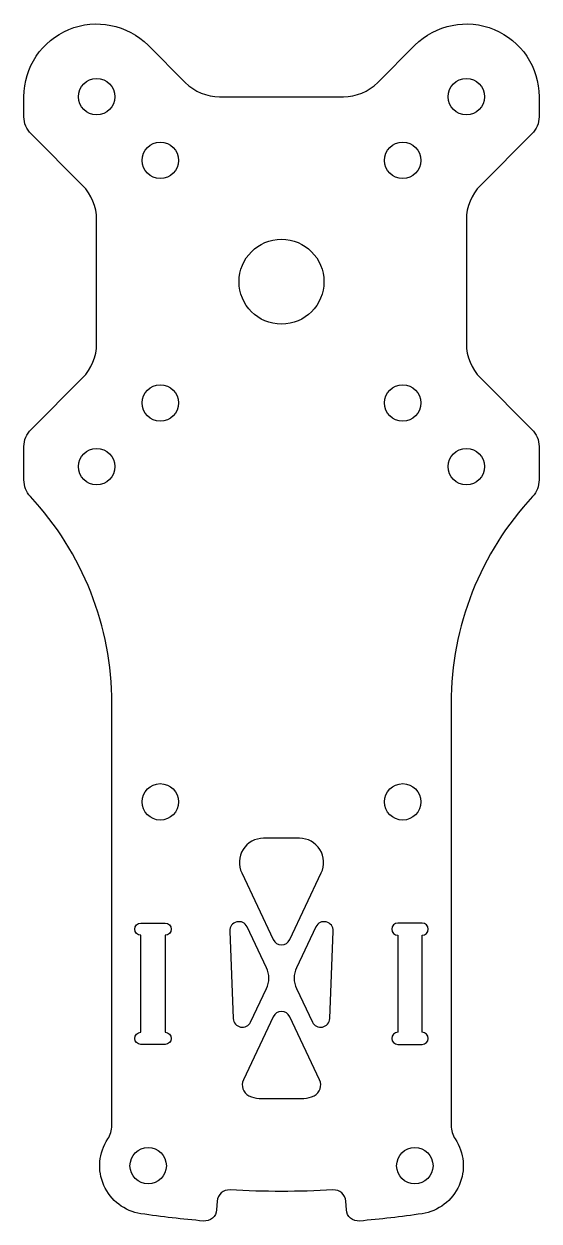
# Model space of a CAD drawing. Header units: millimetres. Extents: x 635 to 677.5, y 117.6 to 216.3.
import ezdxf

# ---------------------------------------------------------------- set-up
doc = ezdxf.new("R2010")
doc.units = ezdxf.units.MM
doc.layers.add('2', color=3, linetype='Continuous')

msp = doc.modelspace()

# ---------------------------------------------------------------- linework, layer by layer
at = {"layer": '2'}
for points in [[(639.83, 187.072, 0.198912), (641.002, 189.9), (641.002, 200.116, 0.198912), (639.83, 202.944), (635.588, 207.187, -0.198912), (635.002, 208.601), (635.002, 210.258, -0.66816), (645.245, 214.501), (648.316, 211.429, 0.198912), (651.144, 210.258), (661.36, 210.258, 0.198912), (664.188, 211.429), (667.259, 214.501, -0.66816), (677.502, 210.258), (677.502, 208.601, -0.198912), (676.916, 207.187), (672.674, 202.944, 0.198912), (671.502, 200.116), (671.502, 189.9, 0.198912), (672.674, 187.072), (676.916, 182.829, -0.198912), (677.502, 181.415), (677.502, 178.663, -0.189807), (676.965, 177.299, 0.189807), (670.252, 160.253), (670.252, 125.441, 0.147477), (670.585, 124.336, -0.548475), (667.849, 118.169, -0.016738), (662.683, 117.566, -0.418037), (661.603, 118.492), (661.553, 119.2, 0.410365), (660.499, 120.128, -0.028335), (652.005, 120.128, 0.410365), (650.951, 119.2), (650.902, 118.492, -0.418037), (649.821, 117.566, -0.016738), (644.655, 118.169, -0.548475), (641.919, 124.336, 0.147477), (642.252, 125.441), (642.252, 160.253, 0.189807), (635.539, 177.299, -0.189807), (635.002, 178.663), (635.002, 181.415, -0.198912), (635.588, 182.829)], [(652.966, 146.267), (655.574, 140.769, 0.632478), (656.929, 140.769), (659.537, 146.267, 0.55075), (657.73, 149.124), (654.773, 149.124, 0.55075)], [(644.652, 132.124, -1), (644.652, 133.124), (644.652, 141.124, -1), (644.652, 142.124), (646.652, 142.124, -1), (646.652, 141.124), (646.652, 133.124, -1), (646.652, 132.124)], [(651.989, 141.467), (652.276, 134.258, 0.783731), (653.703, 133.967), (655.015, 136.733, 0.225131), (655.015, 138.448), (653.416, 141.818, 0.816323)], [(659.087, 141.818), (657.488, 138.448, 0.225131), (657.488, 136.733), (658.8, 133.967, 0.783731), (660.228, 134.258), (660.514, 141.467, 0.816323)], [(667.852, 132.124, 1), (667.852, 133.124), (667.852, 141.124, 1), (667.852, 142.124), (665.852, 142.124, 1), (665.852, 141.124), (665.852, 133.124, 1), (665.852, 132.124)], [(655.574, 134.412), (653.108, 129.213, 0.407912), (653.564, 127.89, 0.109706), (654.405, 127.679, 0.013683), (658.099, 127.679, 0.109706), (658.94, 127.89, 0.407912), (659.395, 129.213), (656.929, 134.412, 0.632478)]]:
    msp.add_lwpolyline(points, format="xyb", close=True, dxfattribs=at)
for centre, radius in [((641.002, 210.258), 1.5), ((671.502, 210.258), 1.5), ((646.252, 205.008), 1.5), ((666.252, 205.008), 1.5), ((656.252, 195.008), 3.5), ((646.252, 185.008), 1.5), ((666.252, 185.008), 1.5), ((641.002, 179.758), 1.5), ((671.502, 179.758), 1.5), ((646.252, 152.124), 1.5), ((666.252, 152.124), 1.5), ((645.252, 122.124), 1.5), ((667.252, 122.124), 1.5)]:
    msp.add_circle(centre, radius, dxfattribs=at)

doc.saveas('drawing.dxf')
